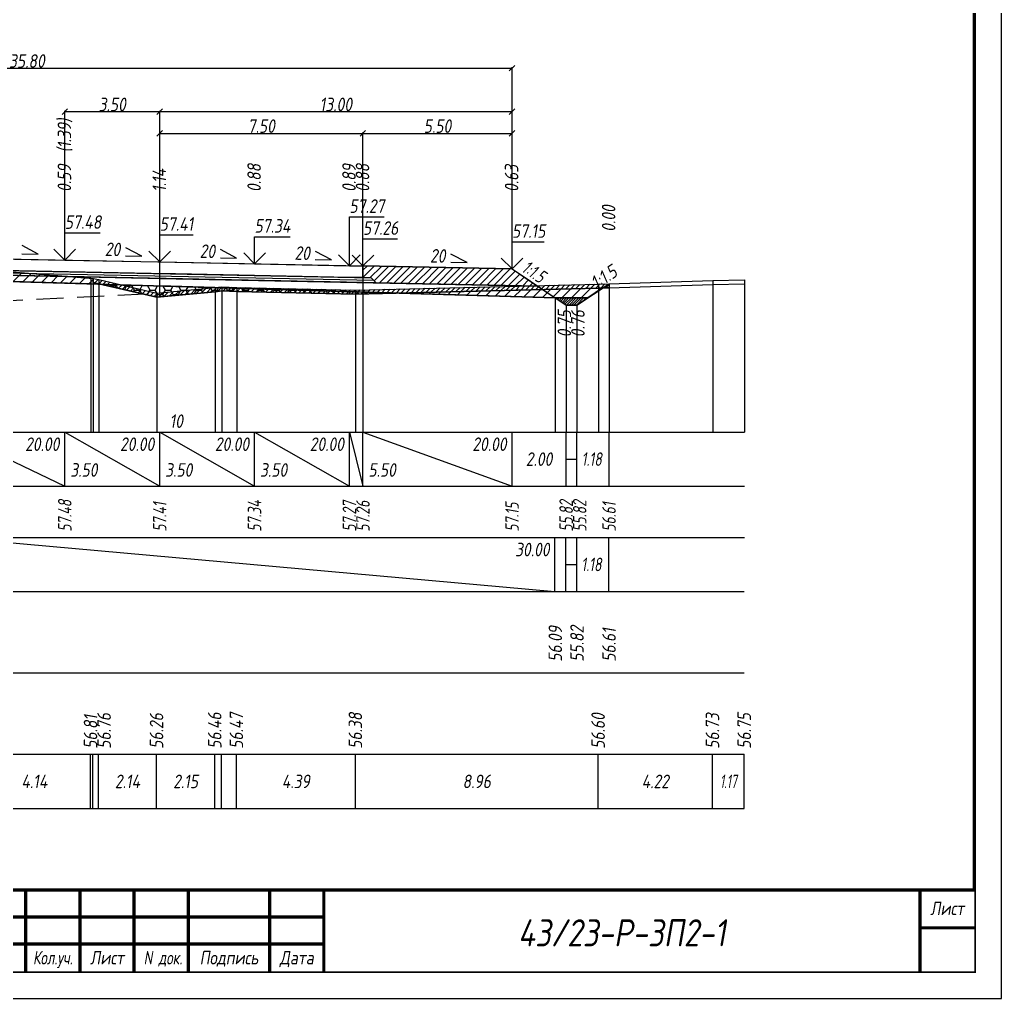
# Model space of a CAD drawing. Extents: x -717 to 1451, y -133302 to 233.
# Drawn here: x 208.8 to 389.9, y -70367.4 to -70187 of the extents above; entities that cross this region are included whole.
import ezdxf
from ezdxf.enums import TextEntityAlignment as Align

# ---------------------------------------------------------------- set-up
doc = ezdxf.new("R2010")
doc.units = 0
doc.linetypes.add('штриховая', pattern=[0.75, 0.5, -0.25])
for name, color, linetype in [('Зарамочное оформление', 7, 'Continuous'), ('Интерполированный поперечник', 2, 'Continuous'), ('Код_510', 7, 'Continuous'), ('Код_514', 1, 'Continuous'), ('Код_516', 1, 'Continuous'), ('Контур_0', 7, 'Continuous'), ('Контур_2521', 7, 'Continuous'), ('Контур_2564', 7, 'Continuous'), ('Контур_2660', 7, 'Continuous'), ('Контур_2665', 7, 'Continuous'), ('Контур_400', 7, 'Continuous'), ('Контур_508', 7, 'Continuous'), ('Контур_512', 7, 'Continuous'), ('Контур_513', 7, 'Continuous'), ('Красный поперечник', 1, 'Continuous'), ('Объём_2501', 7, 'Continuous'), ('Объём_2564', 7, 'Continuous'), ('Объём_2650', 7, 'Continuous'), ('Объём_2660', 7, 'Continuous'), ('Объём_2661', 7, 'Continuous'), ('Объём_2662', 7, 'Continuous'), ('Объём_2663', 7, 'Continuous'), ('Объём_2664', 7, 'Continuous'), ('Объём_2665', 7, 'Continuous'), ('Объём_2666', 7, 'Continuous'), ('Откосы', 7, 'Continuous'), ('Отметки покрытия', 7, 'Continuous'), ('Рабочие отметки', 7, 'Continuous'), ('Рабочие отметки доп.', 7, 'Continuous'), ('Слои выравнивания', 7, 'Continuous'), ('Таблица', 7, 'Continuous'), ('Уклоны проезжей части', 7, 'Continuous'), ('Черный поперечник', 3, 'Continuous')]:
    doc.layers.add(name, color=color, linetype=linetype)
for name, color, linetype, true_color in [('Контур_2540', 2, 'Continuous', 0xffff00), ('Контур_2560', 2, 'Continuous', 0xffff00), ('Контур_2561', 7, 'Continuous', 0xff8040), ('Контур_2562', 3, 'Continuous', 0x00ff00), ('Контур_2563', 7, 'Continuous', 0xff8000), ('Контур_2570', 7, 'Continuous', 0x80ff00), ('Контур_2736', 4, 'Continuous', 0x00ffff), ('Контур_402', 7, 'Continuous', 0xff6464), ('Контур_703', 4, 'Continuous', 0x00ffff), ('Контур_707', 4, 'Continuous', 0x00ffff), ('Контур_720', 131, 'Continuous', 0xaaffff), ('Объём_2500', 7, 'Continuous', 0xc0c0c0), ('Объём_2520', 7, 'Continuous', 0x80ffff), ('Объём_2540', 2, 'Continuous', 0xffff00), ('Объём_2560', 2, 'Continuous', 0xffff00), ('Объём_2561', 7, 'Continuous', 0xff8040), ('Объём_2562', 3, 'Continuous', 0x00ff00), ('Объём_2563', 7, 'Continuous', 0xff8000), ('Объём_2570', 7, 'Continuous', 0x80ff00), ('Объём_2600', 7, 'Continuous', 0x808000), ('Объём_2620', 2, 'Continuous', 0xffff00), ('Объём_2746', 2, 'Continuous', 0xffff00)]:
    doc.layers.add(name, color=color, linetype=linetype, true_color=true_color)
doc.styles.get("Standard").update_dxf_attribs({"font": 'txt', "height": 2.5})
doc.styles.add('М', font='romand.shx', dxfattribs={"width": 0.8, "oblique": 10, "height": 2.5})
doc.dimstyles.get("Standard").update_dxf_attribs({"dimtxt": 0.18, "dimasz": 0.18, "dimexe": 0.18, "dimexo": 0.0625, "dimgap": 0.09, "dimtad": 0, "dimtih": 1, "dimtoh": 1, "dimdec": 4, "dimzin": 0, "dimdsep": 46, "dimtxsty": 'Standard', "dimcen": 0.09, "dimadec": 0, "dimazin": 0, "dimtfac": 1, "dimtdec": 4, "dimtofl": 0, "dimtmove": 0, "dimatfit": 3, "dimfxl": 1, "dimtolj": 1, "dimtzin": 0, "dimarcsym": 0})

# ---------------------------------------------------------------- blocks, each defined once
blk = doc.blocks.new('_Oblique')
at = {"color": 0, "linetype": 'ByBlock', "lineweight": -2}
blk.add_line((-0.5, -0.5), (0.5, 0.5), dxfattribs=at)
blk = doc.blocks.new('*D2980')
at = {"color": 0, "lineweight": -2, "transparency": 16777216}
for p, q in [((272.17, -70232.39), (272.17, -70207.76)), ((272.17, -70207.94), (299.67, -70207.94)), ((299.67, -70232.94), (299.67, -70207.76))]:
    blk.add_line(p, q, dxfattribs=at)
at = {"layer": 'Defpoints', "color": 0, "transparency": 16777216}
for p in [(299.67, -70207.94), (272.17, -70232.45), (299.67, -70233)]:
    blk.add_point(p, dxfattribs=at)
at = {"color": 0, "lineweight": -2, "transparency": 16777216, "rotation": 180}
blk.add_blockref('_Oblique', (272.17, -70207.94), dxfattribs=at)
at = {"color": 0, "lineweight": -2, "transparency": 16777216}
blk.add_blockref('_Oblique', (299.67, -70207.94), dxfattribs=at)
at = {"color": 0, "transparency": 16777216, "insert": (285.92, -70206.6), "char_height": 2.5, "width": 0.75, "attachment_point": 5, "style": 'М'}
blk.add_mtext('\\A1;5.50', dxfattribs=at)
blk = doc.blocks.new('*D2982')
at = {"color": 0, "lineweight": -2, "transparency": 16777216}
for p, q in [((234.67, -70231.64), (234.67, -70207.76)), ((234.67, -70207.94), (272.17, -70207.94)), ((272.17, -70232.39), (272.17, -70207.76))]:
    blk.add_line(p, q, dxfattribs=at)
at = {"layer": 'Defpoints', "color": 0, "transparency": 16777216}
for p in [(272.17, -70207.94), (234.67, -70231.7), (272.17, -70232.45)]:
    blk.add_point(p, dxfattribs=at)
at = {"color": 0, "lineweight": -2, "transparency": 16777216, "rotation": 180}
blk.add_blockref('_Oblique', (234.67, -70207.94), dxfattribs=at)
at = {"color": 0, "lineweight": -2, "transparency": 16777216}
blk.add_blockref('_Oblique', (272.17, -70207.94), dxfattribs=at)
at = {"color": 0, "transparency": 16777216, "insert": (253.42, -70206.6), "char_height": 2.5, "width": 0.75, "attachment_point": 5, "style": 'М'}
blk.add_mtext('\\A1;7.50', dxfattribs=at)
blk = doc.blocks.new('*D2984')
at = {"color": 0, "lineweight": -2, "transparency": 16777216}
for p, q in [((217.17, -70231.29), (217.17, -70203.76)), ((234.67, -70203.94), (217.17, -70203.94)), ((234.67, -70231.64), (234.67, -70203.76))]:
    blk.add_line(p, q, dxfattribs=at)
at = {"layer": 'Defpoints', "color": 0, "transparency": 16777216}
for p in [(217.17, -70203.94), (217.17, -70231.35), (234.67, -70231.7)]:
    blk.add_point(p, dxfattribs=at)
at = {"color": 0, "lineweight": -2, "transparency": 16777216, "rotation": 180}
blk.add_blockref('_Oblique', (217.17, -70203.94), dxfattribs=at)
at = {"color": 0, "lineweight": -2, "transparency": 16777216}
blk.add_blockref('_Oblique', (234.67, -70203.94), dxfattribs=at)
at = {"color": 0, "transparency": 16777216, "insert": (225.92, -70202.6), "char_height": 2.5, "width": 0.75, "attachment_point": 5, "style": 'М'}
blk.add_mtext('\\A1;3.50', dxfattribs=at)
blk = doc.blocks.new('*D2985')
at = {"color": 0, "lineweight": -2, "transparency": 16777216}
for p, q in [((234.67, -70231.64), (234.67, -70203.76)), ((299.67, -70203.94), (234.67, -70203.94)), ((299.67, -70232.94), (299.67, -70203.76))]:
    blk.add_line(p, q, dxfattribs=at)
at = {"layer": 'Defpoints', "color": 0, "transparency": 16777216}
for p in [(234.67, -70203.94), (234.67, -70231.7), (299.67, -70233)]:
    blk.add_point(p, dxfattribs=at)
at = {"color": 0, "lineweight": -2, "transparency": 16777216, "rotation": 180}
blk.add_blockref('_Oblique', (234.67, -70203.94), dxfattribs=at)
at = {"color": 0, "lineweight": -2, "transparency": 16777216}
blk.add_blockref('_Oblique', (299.67, -70203.94), dxfattribs=at)
at = {"color": 0, "transparency": 16777216, "insert": (267.17, -70202.6), "char_height": 2.5, "width": 0.84, "attachment_point": 5, "style": 'М'}
blk.add_mtext('\\A1;13.00', dxfattribs=at)
blk = doc.blocks.new('*D2987')
at = {"color": 0, "lineweight": -2, "transparency": 16777216}
for p, q in [((120.67, -70232.74), (120.67, -70195.76)), ((120.67, -70195.94), (299.67, -70195.94)), ((299.67, -70232.94), (299.67, -70195.76))]:
    blk.add_line(p, q, dxfattribs=at)
at = {"layer": 'Defpoints', "color": 0, "transparency": 16777216}
for p in [(299.67, -70195.94), (120.67, -70232.8), (299.67, -70233)]:
    blk.add_point(p, dxfattribs=at)
at = {"color": 0, "lineweight": -2, "transparency": 16777216, "rotation": 180}
blk.add_blockref('_Oblique', (120.67, -70195.94), dxfattribs=at)
at = {"color": 0, "lineweight": -2, "transparency": 16777216}
blk.add_blockref('_Oblique', (299.67, -70195.94), dxfattribs=at)
at = {"color": 0, "transparency": 16777216, "insert": (210.17, -70194.6), "char_height": 2.5, "width": 0.93, "attachment_point": 5, "style": 'М'}
blk.add_mtext('\\A1;35.80', dxfattribs=at)
blk = doc.blocks.new('Штамп')
at = {"linetype": 'Continuous'}
blk.add_wipeout([(199.95, -411.25), (384.95, -411.25), (384.95, -426.25), (199.95, -426.25)], dxfattribs=at).dxf.layer = 'Зарамочное оформление'
at = {"layer": 'Зарамочное оформление', "linetype": 'Continuous', "lineweight": -3, "const_width": 0.6, "flags": 128}
for points in [[(199.95, -426.25), (199.95, -411.25), (384.95, -411.25)], [(209.95, -411.25), (209.95, -426.25)], [(219.95, -411.25), (219.95, -426.25)], [(229.95, -411.25), (229.95, -426.25)], [(239.95, -411.25), (239.95, -426.25)], [(254.95, -411.25), (254.95, -426.25)], [(264.95, -411.25), (264.95, -426.25)], [(374.95, -411.25), (374.95, -426.25)], [(199.95, -416.25), (264.95, -416.25)], [(374.95, -418.25), (384.95, -418.25)], [(199.95, -421.25), (264.95, -421.25)]]:
    blk.add_lwpolyline(points, dxfattribs=at)
at = {"linetype": 'Continuous', "insert": (319.95, -419.17), "char_height": 5, "width": 110, "attachment_point": 5, "style": 'М'}
blk.add_mtext('{\\Q10;\\W0.8;43/23-Р-ЗП2-1}', dxfattribs=at)
at = {"layer": 'Зарамочное оформление', "linetype": 'Continuous', "style": 'М', "oblique": 10}
for s, width, p in [('Лист', 0.8, (379.95, -414.66)), ('Изм.', 0.8, (204.95, -423.75)), ('Кол.уч.', 0.7, (214.95, -423.75)), ('Лист', 0.8, (224.95, -423.75)), ('N док.', 0.7, (235.28, -423.75)), ('Подпись', 0.8, (247.45, -423.75)), ('Дата', 0.8, (259.95, -423.75))]:
    blk.add_text(s, height=2.5, dxfattribs=dict(at, width=width)).set_placement(p, align=Align.MIDDLE_CENTER)
blk = doc.blocks.new('шифр')
blk.add_blockref('Штамп', (0, -69996))

msp = doc.modelspace()

# ---------------------------------------------------------------- hatches: boundary and pattern name
at = {"layer": 'Объём_2563'}
h = msp.add_hatch(dxfattribs=at)
h.set_pattern_fill('ANSI31', color=256, scale=0.3)
h.paths.add_polyline_path([(274.588, -70235.49), (273.67, -70234.572), (272.17, -70234.542), (272.17, -70232.392), (299.67, -70232.942), (304.386, -70236.086)])
at = {"layer": 'Объём_2570'}
h = msp.add_hatch(dxfattribs=at)
h.set_pattern_fill('ANSI31', color=256, scale=0.2)
h.paths.add_polyline_path([(317.569, -70236.407), (315.611, -70236.468), (270.82, -70237.575), (248.875, -70237.095), (246.116, -70236.999), (244.879, -70237.13), (234.144, -70238.156), (223.421, -70235.651), (222.408, -70235.422), (222.408, -70234.672), (223.421, -70234.901), (234.144, -70237.406), (244.879, -70236.38), (246.116, -70236.249), (248.875, -70236.345), (270.82, -70236.825), (315.611, -70235.718), (317.569, -70235.657)])
at = {"layer": 'Объём_2600'}
h = msp.add_hatch(dxfattribs=at)
h.set_pattern_fill('ANSI31', color=6, scale=0.4)
h.paths.add_polyline_path([(222.408, -70235.422), (223.841, -70235.75), (196.42, -70234.927), (196.42, -70232.901), (201.252, -70232.965), (222.408, -70234.672)])
h = msp.add_hatch(dxfattribs=at)
h.set_pattern_fill('HONEY', color=5, scale=0.3)
h.paths.add_polyline_path([(270.82, -70237.575), (248.875, -70237.095), (246.116, -70236.999), (244.879, -70237.13), (234.144, -70238.156), (223.841, -70235.75), (278.431, -70237.387)])
h = msp.add_hatch(dxfattribs=at)
h.set_pattern_fill('ANSI31', color=6, scale=0.4)
h.paths.add_polyline_path([(313.658, -70238.264), (307.653, -70238.264), (278.431, -70237.387), (315.611, -70236.468), (316.388, -70236.444)])
h = msp.add_hatch(dxfattribs=at)
h.set_pattern_fill('HONEY', color=5, scale=0.3)
h.paths.add_polyline_path([(316.388, -70236.444), (317.569, -70235.657), (317.569, -70236.407)])
at = {"layer": 'Объём_2620'}
h = msp.add_hatch(dxfattribs=at)
h.set_pattern_fill('ANSI31', color=2, scale=0.1)
h.paths.add_polyline_path([(307.653, -70238.264), (313.658, -70238.264), (311.655, -70239.599), (309.655, -70239.599)])

# ---------------------------------------------------------------- linework, layer by layer
at = {"flags": 128}
msp.add_lwpolyline([(-30.054, -70367.421), (389.946, -70367.421), (389.946, -70070.421), (-30.054, -70070.421)], close=True, dxfattribs=at)
at = {"const_width": 0.6, "flags": 128}
msp.add_lwpolyline([(-10.054, -70362.421), (384.946, -70362.421), (384.946, -70075.421), (-10.054, -70075.421)], close=True, dxfattribs=at)
at = {"layer": 'Код_510'}
for p, q in [((221.92, -70332.421), (221.92, -70322.421)), ((222.353, -70332.421), (222.353, -70322.421)), ((223.367, -70332.421), (223.367, -70322.421)), ((234.089, -70332.421), (234.089, -70322.421)), ((244.825, -70332.421), (244.825, -70322.421)), ((246.062, -70332.421), (246.062, -70322.421)), ((248.821, -70332.421), (248.821, -70322.421)), ((270.766, -70332.421), (270.766, -70322.421)), ((315.557, -70332.421), (315.557, -70322.421)), ((336.647, -70332.421), (336.647, -70322.421)), ((342.515, -70332.421), (342.515, -70322.421))]:
    msp.add_line(p, q, dxfattribs=at)
at = {"layer": 'Код_514'}
for p, q in [((196.42, -70263), (217.17, -70273)), ((217.17, -70273), (217.17, -70263)), ((217.17, -70263), (234.67, -70273)), ((234.67, -70273), (234.67, -70263)), ((234.67, -70263), (252.17, -70273)), ((252.17, -70273), (252.17, -70263)), ((252.17, -70263), (269.67, -70273)), ((269.67, -70273), (269.67, -70263)), ((269.67, -70263), (272.17, -70273)), ((272.17, -70273), (272.17, -70263)), ((272.17, -70263), (299.67, -70273)), ((299.67, -70273), (299.67, -70263)), ((309.655, -70273), (309.655, -70263)), ((311.655, -70273), (311.655, -70263)), ((317.569, -70273), (317.569, -70263)), ((309.655, -70268), (311.655, -70268))]:
    msp.add_line(p, q, dxfattribs=at)
at = {"layer": 'Код_516'}
for p, q in [((196.365, -70282.421), (307.598, -70292.421)), ((307.598, -70292.421), (307.598, -70282.421)), ((309.601, -70292.421), (309.601, -70282.421)), ((311.601, -70292.421), (311.601, -70282.421)), ((317.515, -70292.421), (317.515, -70282.421)), ((309.601, -70287.421), (311.601, -70287.421))]:
    msp.add_line(p, q, dxfattribs=at)
at = {"layer": 'Контур_0', "color": 18, "true_color": 0x000000, "flags": 128}
for points in [[(269.67, -70234.492), (196.42, -70233.027), (196.42, -70230.877), (272.17, -70232.392), (272.17, -70234.542), (269.67, -70234.492), (269.67, -70234.492)], [(272.17, -70235.442), (196.42, -70233.927), (196.42, -70233.027), (273.67, -70234.572), (274.588, -70235.49), (272.17, -70235.442), (272.17, -70235.442)], [(272.17, -70234.542), (273.67, -70234.572), (274.588, -70235.49), (304.386, -70236.086)]]:
    msp.add_lwpolyline(points, dxfattribs=at)
at = {"layer": 'Контур_2521', "color": 18, "true_color": 0x000000, "flags": 128}
msp.add_lwpolyline([(196.42, -70233.477), (274.129, -70235.031)], dxfattribs=at)
at = {"layer": 'Контур_2540', "flags": 128}
msp.add_lwpolyline([(196.42, -70234.927), (196.42, -70233.927), (304.386, -70236.086), (307.653, -70238.264), (196.42, -70234.927), (196.42, -70234.927)], dxfattribs=at)
at = {"layer": 'Контур_2560', "flags": 128}
msp.add_lwpolyline([(272.17, -70232.392), (299.67, -70232.942), (299.67, -70232.942), (299.67, -70232.942)], dxfattribs=at)
at = {"layer": 'Контур_2561', "flags": 128}
msp.add_lwpolyline([(272.17, -70232.392), (272.17, -70232.392), (299.67, -70232.942), (299.67, -70232.942), (272.17, -70232.392)], dxfattribs=at)
at = {"layer": 'Контур_2562', "flags": 128}
msp.add_lwpolyline([(299.67, -70232.942), (299.67, -70232.942), (299.67, -70232.942), (299.67, -70232.942), (299.67, -70232.942)], dxfattribs=at)
at = {"layer": 'Контур_2563', "flags": 128}
msp.add_lwpolyline([(274.588, -70235.49), (273.67, -70234.572), (272.17, -70234.542), (272.17, -70232.392), (299.67, -70232.942), (304.386, -70236.086), (274.588, -70235.49), (274.588, -70235.49)], dxfattribs=at)
at = {"layer": 'Контур_2564', "flags": 128}
msp.add_lwpolyline([(272.17, -70232.392), (299.67, -70232.942)], dxfattribs=at)
at = {"layer": 'Контур_2570', "flags": 128}
msp.add_lwpolyline([(201.252, -70232.965), (221.974, -70234.642), (222.408, -70234.672), (222.408, -70235.422), (223.421, -70235.651), (234.144, -70238.156), (244.879, -70237.13), (246.116, -70236.999), (248.875, -70237.095), (270.82, -70237.575), (315.611, -70236.468), (336.701, -70235.805), (342.569, -70235.688)], dxfattribs=at)
at = {"layer": 'Контур_2660', "flags": 128}
msp.add_lwpolyline([(196.42, -70234.927), (307.653, -70238.264)], dxfattribs=at)
at = {"layer": 'Контур_2665', "flags": 128}
msp.add_lwpolyline([(299.67, -70232.942), (299.67, -70232.942)], dxfattribs=at)
at = {"layer": 'Контур_2736', "flags": 128}
msp.add_lwpolyline([(299.67, -70232.942), (304.255, -70235.999), (304.255, -70235.999), (309.655, -70239.599)], dxfattribs=at)
at = {"layer": 'Контур_400', "flags": 128}
msp.add_lwpolyline([(196.42, -70230.877), (217.17, -70231.292), (234.67, -70231.642), (234.67, -70231.642), (234.67, -70231.642), (234.67, -70231.642), (252.17, -70231.992), (269.67, -70232.342), (272.17, -70232.392)], dxfattribs=at)
at = {"layer": 'Контур_402', "flags": 128}
msp.add_lwpolyline([(113.668, -70237.409), (156.049, -70236.138), (156.049, -70233.834), (196.42, -70233.027), (196.42, -70234.927), (307.653, -70238.264)], dxfattribs=at)
at = {"layer": 'Контур_508', "flags": 128}
msp.add_lwpolyline([(105.577, -70242.804), (113.668, -70237.409), (156.049, -70236.138), (156.049, -70233.834), (196.42, -70233.027), (196.42, -70234.927), (307.653, -70238.264), (309.655, -70239.599), (311.655, -70239.599), (317.569, -70235.657)], dxfattribs=at)
at = {"layer": 'Контур_512', "flags": 128}
msp.add_lwpolyline([(196.42, -70234.927), (307.653, -70238.264), (309.655, -70239.599), (311.655, -70239.599), (317.569, -70235.657)], dxfattribs=at)
at = {"layer": 'Контур_513', "flags": 128}
msp.add_lwpolyline([(105.577, -70242.804), (113.668, -70237.409), (156.049, -70236.138), (156.049, -70233.834), (196.42, -70233.027), (196.42, -70234.927), (307.653, -70238.264), (309.655, -70239.599), (311.655, -70239.599), (317.569, -70235.657)], dxfattribs=at)
at = {"layer": 'Контур_703', "flags": 128}
for points in [[(299.67, -70232.942), (304.255, -70235.999)], [(304.255, -70235.999), (309.655, -70239.599)]]:
    msp.add_lwpolyline(points, dxfattribs=at)
at = {"layer": 'Контур_707', "flags": 128}
msp.add_lwpolyline([(311.655, -70239.599), (317.569, -70235.657)], dxfattribs=at)
at = {"layer": 'Контур_720', "flags": 128}
msp.add_lwpolyline([(309.655, -70239.599), (311.655, -70239.599)], dxfattribs=at)
at = {"layer": 'Красный поперечник'}
for p, q in [((196.42, -70230.877), (217.17, -70231.292)), ((217.17, -70231.292), (234.67, -70231.642)), ((234.67, -70231.642), (252.17, -70231.992)), ((252.17, -70231.992), (269.67, -70232.342)), ((269.67, -70232.342), (272.17, -70232.392)), ((272.17, -70232.392), (299.67, -70232.942)), ((299.67, -70232.942), (309.655, -70239.599)), ((311.655, -70239.599), (317.569, -70235.657)), ((317.569, -70235.657), (317.569, -70263)), ((307.653, -70238.264), (307.653, -70263)), ((309.655, -70239.599), (309.655, -70263)), ((309.655, -70239.599), (311.655, -70239.599)), ((311.655, -70239.599), (311.655, -70263))]:
    msp.add_line(p, q, dxfattribs=at)
at = {"layer": 'Объём_2500', "color": 18, "true_color": 0x000000, "flags": 128}
for points in [[(269.67, -70234.492), (196.42, -70233.027), (196.42, -70230.877), (272.17, -70232.392), (272.17, -70234.542), (269.67, -70234.492), (269.67, -70234.492)], [(234.67, -70231.642), (272.17, -70232.392), (272.17, -70234.542), (269.67, -70234.492), (269.67, -70234.492), (269.67, -70234.492), (234.67, -70233.792), (234.67, -70231.642)]]:
    msp.add_lwpolyline(points, dxfattribs=at)
at = {"layer": 'Объём_2501', "flags": 128}
for points in [[(196.42, -70230.877), (217.17, -70231.292), (234.67, -70231.642), (234.67, -70231.642), (234.67, -70231.642), (234.67, -70231.642), (252.17, -70231.992), (269.67, -70232.342), (272.17, -70232.392)], [(234.67, -70231.642), (252.17, -70231.992), (269.67, -70232.342), (272.17, -70232.392)]]:
    msp.add_lwpolyline(points, dxfattribs=at)
at = {"layer": 'Объём_2520', "color": 250, "flags": 128}
for points in [[(272.17, -70235.442), (196.42, -70233.927), (196.42, -70233.027), (273.67, -70234.572), (274.588, -70235.49), (272.17, -70235.442), (272.17, -70235.442)], [(234.67, -70233.792), (273.67, -70234.572), (274.588, -70235.49), (272.17, -70235.442), (272.17, -70235.442), (272.17, -70235.442), (234.67, -70234.692), (234.67, -70233.792)]]:
    msp.add_lwpolyline(points, dxfattribs=at)
at = {"layer": 'Объём_2540', "flags": 128}
for points in [[(196.42, -70234.927), (196.42, -70233.927), (304.386, -70236.086), (307.653, -70238.264), (196.42, -70234.927), (196.42, -70234.927)], [(234.67, -70234.692), (304.386, -70236.086), (307.653, -70238.264), (234.67, -70236.074), (234.67, -70234.692)]]:
    msp.add_lwpolyline(points, dxfattribs=at)
at = {"layer": 'Объём_2560', "flags": 128}
msp.add_lwpolyline([(272.17, -70232.392), (299.67, -70232.942), (299.67, -70232.942), (299.67, -70232.942)], dxfattribs=at)
msp.add_lwpolyline([(272.17, -70232.392), (299.67, -70232.942), (299.67, -70232.942), (299.67, -70232.942)], dxfattribs=at)
at = {"layer": 'Объём_2561', "flags": 128}
msp.add_lwpolyline([(272.17, -70232.392), (272.17, -70232.392), (299.67, -70232.942), (299.67, -70232.942), (272.17, -70232.392)], dxfattribs=at)
msp.add_lwpolyline([(272.17, -70232.392), (272.17, -70232.392), (299.67, -70232.942), (299.67, -70232.942), (272.17, -70232.392)], dxfattribs=at)
at = {"layer": 'Объём_2562', "flags": 128}
msp.add_lwpolyline([(299.67, -70232.942), (299.67, -70232.942), (299.67, -70232.942), (299.67, -70232.942), (299.67, -70232.942)], dxfattribs=at)
msp.add_lwpolyline([(299.67, -70232.942), (299.67, -70232.942), (299.67, -70232.942), (299.67, -70232.942), (299.67, -70232.942)], dxfattribs=at)
at = {"layer": 'Объём_2563', "color": 250, "flags": 128}
msp.add_lwpolyline([(274.588, -70235.49), (273.67, -70234.572), (272.17, -70234.542), (272.17, -70232.392), (299.67, -70232.942), (304.386, -70236.086), (274.588, -70235.49), (274.588, -70235.49)], dxfattribs=at)
msp.add_lwpolyline([(274.588, -70235.49), (273.67, -70234.572), (272.17, -70234.542), (272.17, -70232.392), (299.67, -70232.942), (304.386, -70236.086), (274.588, -70235.49), (274.588, -70235.49)], dxfattribs=at)
at = {"layer": 'Объём_2564', "flags": 128}
msp.add_lwpolyline([(272.17, -70232.392), (299.67, -70232.942)], dxfattribs=at)
msp.add_lwpolyline([(272.17, -70232.392), (299.67, -70232.942)], dxfattribs=at)
at = {"layer": 'Объём_2570', "flags": 128}
for points in [[(317.569, -70236.407), (315.611, -70236.468), (270.82, -70237.575), (248.875, -70237.095), (246.116, -70236.999), (244.879, -70237.13), (234.144, -70238.156), (223.421, -70235.651), (222.408, -70235.422), (222.408, -70234.672), (223.421, -70234.901), (234.144, -70237.406), (244.879, -70236.38), (246.116, -70236.249), (248.875, -70236.345), (270.82, -70236.825), (315.611, -70235.718), (317.569, -70235.657), (317.569, -70236.407), (317.569, -70236.407)], [(234.67, -70237.356), (244.879, -70236.38), (246.116, -70236.249), (248.875, -70236.345), (270.82, -70236.825), (315.611, -70235.718), (317.569, -70235.657), (317.569, -70236.407), (317.569, -70236.407), (317.569, -70236.407), (315.611, -70236.468), (270.82, -70237.575), (248.875, -70237.095), (246.116, -70236.999), (244.879, -70237.13), (234.67, -70238.106), (234.67, -70237.356)]]:
    msp.add_lwpolyline(points, dxfattribs=at)
at = {"layer": 'Объём_2600', "color": 5, "flags": 128}
for points in [[(270.82, -70237.575), (248.875, -70237.095), (246.116, -70236.999), (244.879, -70237.13), (234.144, -70238.156), (223.841, -70235.75), (278.431, -70237.387), (270.82, -70237.575), (270.82, -70237.575)], [(234.67, -70236.074), (278.431, -70237.387), (270.82, -70237.575), (270.82, -70237.575), (270.82, -70237.575), (248.875, -70237.095), (246.116, -70236.999), (244.879, -70237.13), (234.67, -70238.106), (234.67, -70236.074)], [(316.388, -70236.444), (317.569, -70235.657), (317.569, -70236.407), (316.388, -70236.444), (316.388, -70236.444)], [(316.388, -70236.444), (317.569, -70235.657), (317.569, -70236.407), (316.388, -70236.444), (316.388, -70236.444)]]:
    msp.add_lwpolyline(points, dxfattribs=at)
at = {"layer": 'Объём_2620', "flags": 128}
msp.add_lwpolyline([(307.653, -70238.264), (313.658, -70238.264), (311.655, -70239.599), (309.655, -70239.599), (307.653, -70238.264), (307.653, -70238.264)], dxfattribs=at)
msp.add_lwpolyline([(307.653, -70238.264), (313.658, -70238.264), (311.655, -70239.599), (309.655, -70239.599), (307.653, -70238.264), (307.653, -70238.264)], dxfattribs=at)
at = {"layer": 'Объём_2650', "color": 6, "flags": 128}
for points in [[(222.408, -70235.422), (223.841, -70235.75), (196.42, -70234.927), (196.42, -70232.901), (201.252, -70232.965), (222.408, -70234.672), (222.408, -70235.422), (222.408, -70235.422)], [(313.658, -70238.264), (307.653, -70238.264), (278.431, -70237.387), (315.611, -70236.468), (316.388, -70236.444), (313.658, -70238.264), (313.658, -70238.264)], [(313.658, -70238.264), (307.653, -70238.264), (278.431, -70237.387), (315.611, -70236.468), (316.388, -70236.444), (313.658, -70238.264), (313.658, -70238.264)]]:
    msp.add_lwpolyline(points, dxfattribs=at)
at = {"layer": 'Объём_2660', "flags": 128}
for points in [[(196.42, -70234.927), (307.653, -70238.264)], [(234.67, -70236.074), (307.653, -70238.264)]]:
    msp.add_lwpolyline(points, dxfattribs=at)
at = {"layer": 'Объём_2661', "flags": 128}
msp.add_lwpolyline([(299.67, -70232.942), (304.255, -70235.999), (307.653, -70238.264)], dxfattribs=at)
msp.add_lwpolyline([(299.67, -70232.942), (304.255, -70235.999), (307.653, -70238.264)], dxfattribs=at)
at = {"layer": 'Объём_2662', "flags": 128}
msp.add_lwpolyline([(313.658, -70238.264), (317.569, -70235.657)], dxfattribs=at)
msp.add_lwpolyline([(313.658, -70238.264), (317.569, -70235.657)], dxfattribs=at)
at = {"layer": 'Объём_2663', "flags": 128}
for points in [[(307.653, -70238.264), (309.655, -70239.599)], [(307.653, -70238.264), (309.655, -70239.599)], [(311.655, -70239.599), (313.658, -70238.264)], [(311.655, -70239.599), (313.658, -70238.264)]]:
    msp.add_lwpolyline(points, dxfattribs=at)
at = {"layer": 'Объём_2664', "flags": 128}
msp.add_lwpolyline([(309.655, -70239.599), (311.655, -70239.599)], dxfattribs=at)
msp.add_lwpolyline([(309.655, -70239.599), (311.655, -70239.599)], dxfattribs=at)
at = {"layer": 'Объём_2665', "flags": 128}
msp.add_lwpolyline([(299.67, -70232.942), (299.67, -70232.942)], dxfattribs=at)
msp.add_lwpolyline([(299.67, -70232.942), (299.67, -70232.942)], dxfattribs=at)
at = {"layer": 'Объём_2666', "flags": 128}
msp.add_lwpolyline([(299.67, -70232.942), (304.255, -70235.999), (304.255, -70235.999), (307.653, -70238.264)], dxfattribs=at)
msp.add_lwpolyline([(299.67, -70232.942), (304.255, -70235.999), (304.255, -70235.999), (307.653, -70238.264)], dxfattribs=at)
at = {"layer": 'Объём_2746', "flags": 128}
for points in [[(222.408, -70235.422), (223.841, -70235.75), (201.252, -70235.072), (201.252, -70232.965), (222.408, -70234.672), (222.408, -70235.422), (222.408, -70235.422)], [(307.653, -70238.264), (278.431, -70237.387), (305.34, -70236.722), (307.653, -70238.264), (307.653, -70238.264)], [(307.653, -70238.264), (278.431, -70237.387), (305.34, -70236.722), (307.653, -70238.264), (307.653, -70238.264)]]:
    msp.add_lwpolyline(points, dxfattribs=at)
at = {"layer": 'Отметки покрытия', "color": 1}
for p, q in [((269.67, -70232.342), (269.67, -70223.342)), ((269.67, -70223.342), (276.07, -70223.342)), ((217.17, -70231.292), (217.17, -70226.292)), ((217.17, -70226.292), (223.72, -70226.292)), ((234.67, -70231.642), (234.67, -70226.642)), ((234.67, -70226.642), (240.82, -70226.642)), ((252.17, -70231.992), (252.17, -70226.992)), ((252.17, -70226.992), (258.72, -70226.992)), ((272.17, -70232.392), (272.17, -70227.392)), ((272.17, -70227.392), (278.52, -70227.392)), ((217.17, -70231.292), (215.17, -70229.292)), ((217.17, -70231.292), (219.17, -70229.292)), ((234.67, -70231.642), (232.67, -70229.642)), ((234.67, -70231.642), (236.67, -70229.642)), ((299.67, -70232.942), (299.67, -70227.942)), ((299.67, -70227.942), (305.57, -70227.942)), ((252.17, -70231.992), (250.17, -70229.992)), ((252.17, -70231.992), (254.17, -70229.992)), ((269.67, -70232.342), (267.67, -70230.342)), ((269.67, -70232.342), (271.67, -70230.342)), ((272.17, -70232.392), (270.17, -70230.392)), ((272.17, -70232.392), (274.17, -70230.392)), ((299.67, -70232.942), (297.67, -70230.942)), ((299.67, -70232.942), (301.67, -70230.942))]:
    msp.add_line(p, q, dxfattribs=at)
at = {"layer": 'Слои выравнивания'}
msp.add_line((272.17, -70232.392), (272.17, -70263), dxfattribs=at)
at = {"layer": 'Таблица'}
for p, q in [((80.577, -70263), (342.569, -70263)), ((80.577, -70273), (342.569, -70273)), ((80.577, -70282.421), (342.569, -70282.421)), ((80.523, -70292.421), (342.515, -70292.421)), ((80.523, -70307.421), (342.515, -70307.421)), ((80.523, -70322.421), (342.515, -70322.421)), ((80.523, -70332.421), (342.515, -70332.421))]:
    msp.add_line(p, q, dxfattribs=at)
at = {"layer": 'Уклоны проезжей части', "color": 1, "flags": 128}
for points in [[(209.242, -70230.132), (212.242, -70230.192), (209.272, -70228.632)], [(228.367, -70230.514), (231.367, -70230.574), (228.397, -70229.014)], [(245.867, -70230.864), (248.867, -70230.924), (245.897, -70229.364)], [(263.367, -70231.214), (266.367, -70231.274), (263.397, -70229.714)], [(288.367, -70231.714), (291.367, -70231.774), (288.397, -70230.214)]]:
    msp.add_lwpolyline(points, dxfattribs=at)
at = {"layer": 'Черный поперечник', "color": 7}
for p, q in [((221.974, -70234.642), (221.974, -70263)), ((222.408, -70234.672), (222.408, -70263)), ((223.421, -70234.901), (223.421, -70263)), ((336.701, -70235.055), (336.701, -70263)), ((342.569, -70234.938), (342.569, -70263)), ((244.879, -70236.38), (244.879, -70263)), ((246.116, -70236.249), (246.116, -70263)), ((248.875, -70236.345), (248.875, -70263)), ((270.82, -70236.825), (270.82, -70263)), ((315.611, -70235.718), (315.611, -70263)), ((234.144, -70237.406), (234.144, -70263))]:
    msp.add_line(p, q, dxfattribs=at)
at = {"layer": 'Черный поперечник', "flags": 128}
msp.add_lwpolyline([(106.874, -70242.801), (114.568, -70242.511), (119.592, -70240.693), (135.026, -70234.862), (135.851, -70234.778), (156.049, -70233.181), (177.402, -70232.682), (178.052, -70232.665), (196.42, -70232.901), (200.895, -70232.958), (201.252, -70232.965), (221.974, -70234.642), (222.408, -70234.672), (223.421, -70234.901), (234.144, -70237.406), (244.879, -70236.38), (246.116, -70236.249), (248.875, -70236.345), (270.82, -70236.825), (315.611, -70235.718), (336.701, -70235.055), (342.569, -70234.938)], dxfattribs=at)

# ---------------------------------------------------------------- texts
at = {"linetype": 'Continuous', "style": 'М', "oblique": 10, "width": 0.8}
msp.add_text('230', height=2.5, dxfattribs=at).set_placement((380.312, -70358.509), align=Align.MIDDLE)
at = {"layer": 'Код_510', "style": 'М', "oblique": 10, "width": 0.8}
for s, p in [('56.76', (224.42, -70321.421)), ('56.26', (234.089, -70321.421)), ('56.46', (244.825, -70321.421)), ('56.47', (248.821, -70321.421)), ('56.38', (270.766, -70321.421)), ('56.60', (315.557, -70321.421)), ('56.73', (336.647, -70321.421)), ('56.75', (342.515, -70321.421)), ('56.81', (221.92, -70321.421))]:
    msp.add_text(s, height=2.5, rotation=90, dxfattribs=at).set_placement(p, align=Align.MIDDLE_LEFT)
at = {"layer": 'Код_510', "style": 'М', "oblique": 10}
for s, width, p in [('4.14', 0.8, (211.558, -70327.421)), ('2.14', 0.8, (228.728, -70327.421)), ('2.15', 0.8, (239.457, -70327.421)), ('4.39', 0.8, (259.793, -70327.421)), ('8.96', 0.8, (293.161, -70327.421)), ('4.22', 0.8, (326.102, -70327.421)), ('1.17', 0.6, (339.581, -70327.421))]:
    msp.add_text(s, height=2.5, dxfattribs=dict(at, width=width)).set_placement(p, align=Align.MIDDLE_CENTER)
at = {"layer": 'Код_514', "style": 'М', "oblique": 10, "width": 0.8}
for p in [(216.17, -70264), (233.67, -70264), (251.17, -70264), (268.67, -70264), (298.67, -70264)]:
    msp.add_text('20.00', height=2.5, dxfattribs=at).set_placement(p, align=Align.TOP_RIGHT)
at = {"layer": 'Код_514', "style": 'М', "oblique": 10}
for s, width, p in [('2.00', 0.8, (304.663, -70268)), ('1.18', 0.7, (314.361, -70268))]:
    msp.add_text(s, height=2.5, dxfattribs=dict(at, width=width)).set_placement(p, align=Align.MIDDLE_CENTER)
at = {"layer": 'Код_514', "style": 'М', "oblique": 10, "width": 0.8}
for s, p in [('3.50', (218.17, -70272)), ('3.50', (235.67, -70272)), ('3.50', (253.17, -70272)), ('5.50', (273.17, -70272))]:
    msp.add_text(s, height=2.5, dxfattribs=at).set_placement(p, align=Align.BOTTOM_LEFT)
at = {"layer": 'Код_514', "style": 'М', "oblique": 10, "width": 0.7}
for s, p in [('57.48', (217.17, -70281.382)), ('57.41', (234.67, -70281.382)), ('57.34', (252.17, -70281.382)), ('57.27', (269.67, -70281.382)), ('57.26', (272.17, -70281.382)), ('57.15', (299.67, -70281.382)), ('55.82', (309.655, -70281.382)), ('55.82', (312.155, -70281.382)), ('56.61', (317.569, -70281.382))]:
    msp.add_text(s, height=2.5, rotation=90, dxfattribs=at).set_placement(p, align=Align.MIDDLE_LEFT)
at = {"layer": 'Код_516', "style": 'М', "oblique": 10, "width": 0.8}
msp.add_text('30.00', height=2.5, dxfattribs=at).set_placement((306.598, -70283.421), align=Align.TOP_RIGHT)
at = {"layer": 'Код_516', "style": 'М', "oblique": 10, "width": 0.7}
msp.add_text('1.18', height=2.5, dxfattribs=at).set_placement((314.307, -70287.421), align=Align.MIDDLE_CENTER)
at = {"layer": 'Код_516', "style": 'М', "oblique": 10, "width": 0.8}
for s, p in [('55.82', (311.655, -70305.371)), ('56.09', (307.653, -70305.371)), ('56.61', (317.569, -70305.371))]:
    msp.add_text(s, height=2.5, rotation=90, dxfattribs=at).set_placement(p, align=Align.MIDDLE_LEFT)
at = {"layer": 'Откосы', "color": 1, "style": 'М', "oblique": 10}
for s, rotation, width, p in [('20', 358.85423, 0.8, (225.94, -70231.323)), ('20', 358.85423, 0.8, (243.44, -70231.673)), ('20', 358.85423, 0.8, (260.94, -70232.023)), ('20', 358.85423, 0.8, (285.94, -70232.523)), ('1:1.5', 326.30994, 0.7, (302.598, -70235.124)), ('1:1.5', 33.69007, 0.8, (317.74, -70236.082))]:
    msp.add_text(s, height=2.5, rotation=rotation, dxfattribs=dict(at, width=width)).set_placement(p, align=Align.BOTTOM_CENTER)
at = {"layer": 'Отметки покрытия', "color": 1, "style": 'М', "oblique": 10, "width": 0.8}
for s, p in [('57.27', (269.67, -70223.349)), ('57.48', (217.17, -70226.299)), ('57.41', (234.67, -70226.649)), ('57.34', (252.17, -70226.999)), ('57.26', (272.17, -70227.399)), ('57.15', (299.67, -70227.949))]:
    msp.add_text(s, height=2.5, dxfattribs=at).set_placement(p, align=Align.BOTTOM_LEFT)
at = {"layer": 'Рабочие отметки', "color": 1, "style": 'М', "oblique": 10, "width": 0.8}
for s, p in [('0.88', (252.092, -70218.742)), ('0.88', (272.092, -70218.742)), ('0.59', (217.092, -70218.742)), ('1.14', (234.592, -70218.742)), ('0.89', (269.592, -70218.742)), ('0.63', (299.592, -70218.742)), ('0.00', (317.491, -70226.088))]:
    msp.add_text(s, height=2.5, rotation=90, dxfattribs=at).set_placement(p, align=Align.MIDDLE_LEFT)
for s, p in [('0.75', (309.327, -70240.53)), ('0.76', (311.827, -70240.53))]:
    msp.add_text(s, height=2.5, rotation=90, dxfattribs=at).set_placement(p, align=Align.MIDDLE_RIGHT)
at = {"layer": 'Рабочие отметки доп.', "color": 1, "style": 'М', "oblique": 10, "width": 0.8}
msp.add_text('(1.39)', height=2.5, rotation=90, dxfattribs=at).set_placement((217.092, -70211.442), align=Align.MIDDLE_LEFT)
at = {"layer": 'Слои выравнивания', "style": 'М', "oblique": 10, "width": 0.8}
msp.add_text('10', height=2.5, dxfattribs=at).set_placement((237.733, -70263), align=Align.BOTTOM_CENTER)

# ---------------------------------------------------------------- dimensions: what is measured, and where the dimension line sits
at = {"color": 5}
for base, p1, p2, picture, middle in [((299.67, -70195.939), (120.67, -70232.804), (299.67, -70233.004), '*D2987', (210.17, -70194.599)), ((272.17, -70207.939), (234.67, -70231.704), (272.17, -70232.454), '*D2982', (253.42, -70206.599)), ((299.67, -70207.939), (272.17, -70232.454), (299.67, -70233.004), '*D2980', (285.92, -70206.599))]:
    dim = msp.add_linear_dim(base=base, p1=p1, p2=p2, angle=180, dimstyle='Standard', override={"dimtxt": 2.5, "dimasz": 1, "dimtad": 1, "dimdec": 2, "dimlfac": 0.2, "dimtxsty": 'М', "dimblk1": 'Oblique', "dimblk2": 'Oblique', "dimsah": 1}, dxfattribs=at)
    dim.commit()
    dim.dimension.update_dxf_attribs({"geometry": picture, "text_midpoint": middle})
for base, p1, p2, picture, middle in [((217.17, -70203.939), (234.67, -70231.704), (217.17, -70231.354), '*D2984', (225.92, -70202.599)), ((234.67, -70203.939), (299.67, -70233.004), (234.67, -70231.704), '*D2985', (267.17, -70202.599))]:
    dim = msp.add_linear_dim(base=base, p1=p1, p2=p2, dimstyle='Standard', override={"dimtxt": 2.5, "dimasz": 1, "dimtad": 1, "dimdec": 2, "dimlfac": 0.2, "dimtxsty": 'М', "dimblk1": 'Oblique', "dimblk2": 'Oblique', "dimsah": 1}, dxfattribs=at)
    dim.commit()
    dim.dimension.update_dxf_attribs({"geometry": picture, "text_midpoint": middle})

# ---------------------------------------------------------------- next in the draw order: block references
msp.add_blockref('шифр', (0, 59.829))

# ---------------------------------------------------------------- next in the draw order: linework, layer by layer
at = {"layer": 'Интерполированный поперечник', "linetype": 'штриховая', "ltscale": 10, "flags": 128}
msp.add_lwpolyline([(114.568, -70243.261), (234.144, -70237.406)], dxfattribs=at)

doc.saveas('drawing.dxf')
